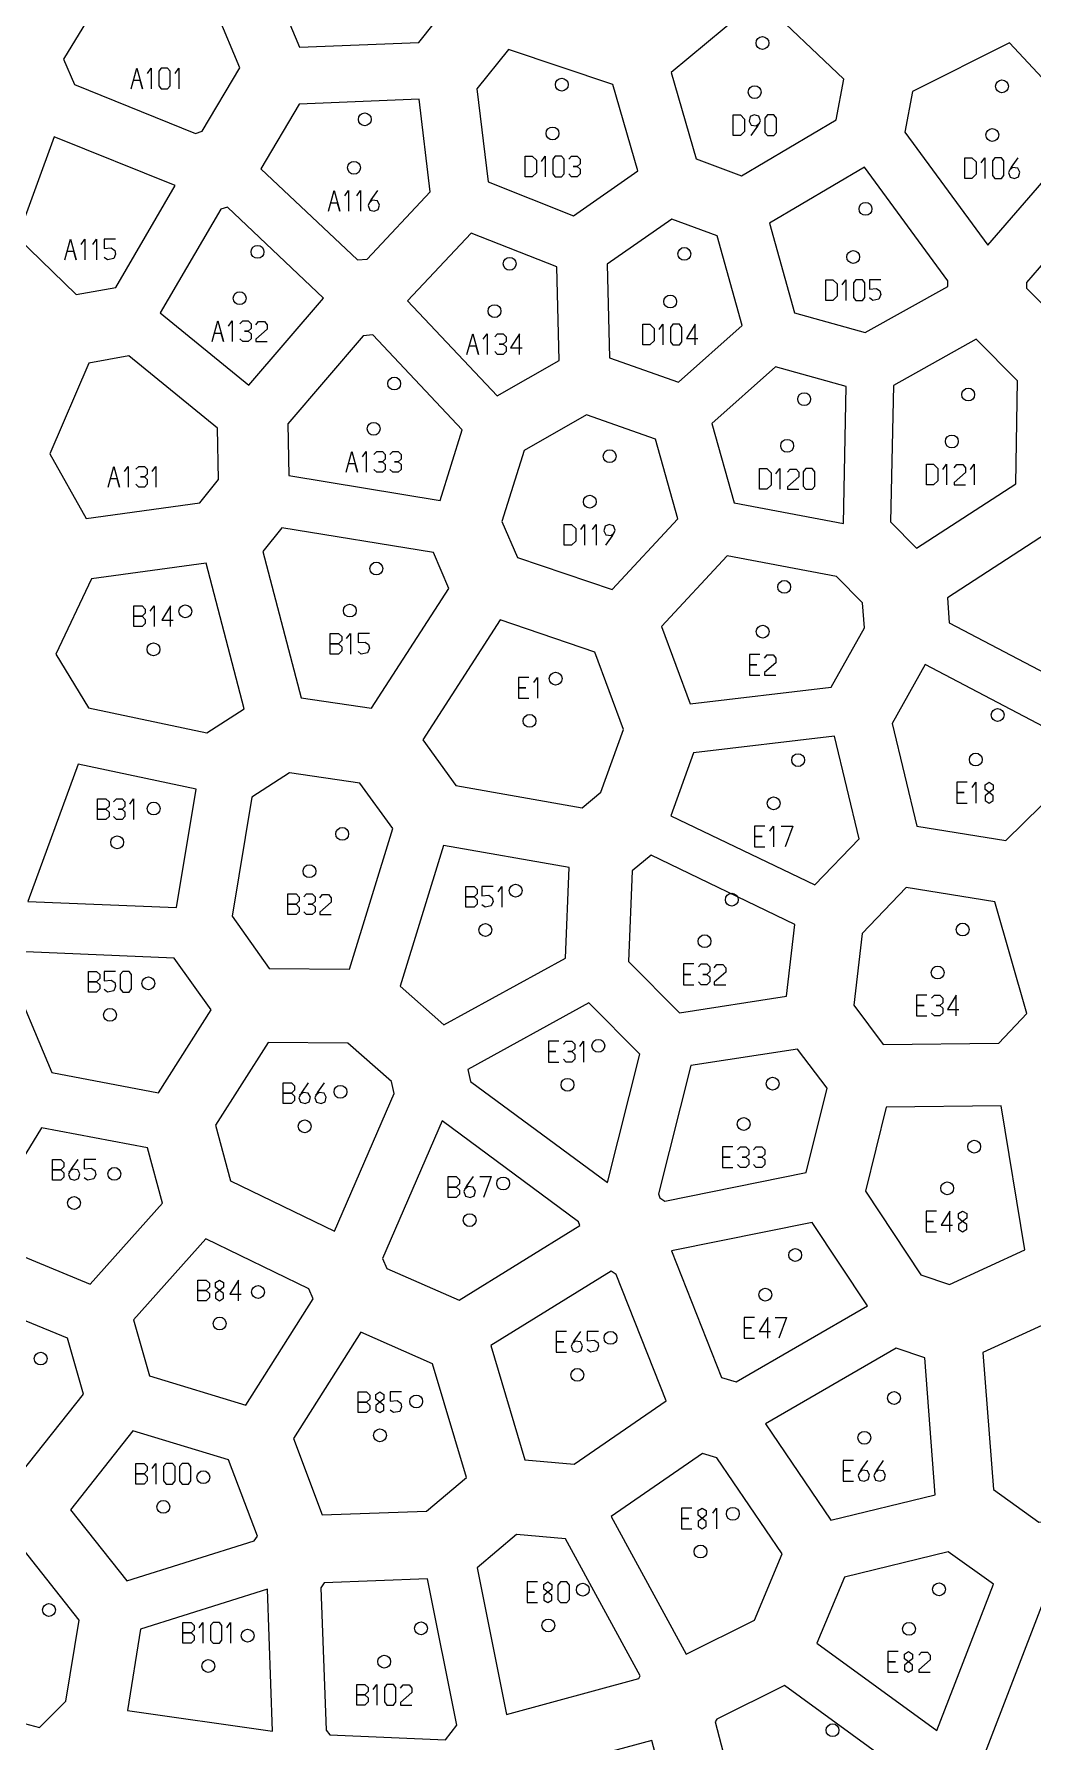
# Model space of a CAD drawing. Extents: x -13 to 2451, y -13 to 1232.
# Drawn here: x 707.8 to 949.1, y 506.7 to 919.2 of the extents above; entities that cross this region are included whole.
import ezdxf

# ---------------------------------------------------------------- set-up
doc = ezdxf.new("R2010")
doc.units = 0
doc.layers.add('OUTLINES', color=7, linetype='CONTINUOUS')
doc.layers.add('PINHOLES', color=7, linetype='CONTINUOUS')

msp = doc.modelspace()

# ---------------------------------------------------------------- linework, layer by layer
at = {"layer": 'OUTLINES'}
for points in [[(800.775, 917.214), (808.312, 926.666), (807.289, 938.275), (788.846, 952.736), (765.717, 947.72), (760.959, 942.206), (771.953, 916.058), (800.775, 917.214)], [(746.679, 936.889), (728.654, 935.764), (714.939, 913.136), (717.531, 907.083), (746.838, 895.248), (748.413, 895.748), (757.532, 911.076), (746.679, 936.889)], [(903.437, 908.349), (883.023, 927.744), (861.75, 909.928), (867.748, 889.069), (878.679, 885.013), (901.563, 898.531), (903.437, 908.349)], [(962.667, 896.522), (943.46, 917.116), (920.053, 905.337), (918.183, 895.539), (938.197, 868.222), (962.667, 896.522)], [(853.647, 886.184), (847.645, 907.054), (822.411, 915.54), (814.789, 905.979), (817.47, 883.515), (838.08, 875.325), (853.647, 886.184)], [(803.525, 881.15), (800.859, 903.485), (771.871, 902.323), (762.581, 886.708), (785.917, 864.659), (788.262, 864.88), (803.525, 881.15)], [(712.649, 894.433), (703.83, 870.075), (717.937, 856.301), (727.514, 858.012), (741.916, 882.613), (712.649, 894.433)], [(908.581, 847.145), (928.528, 858.277), (928.543, 859.641), (908.443, 887.075), (885.508, 873.528), (891.544, 851.909), (908.581, 847.145)], [(947.553, 857.883), (957.541, 847.907), (987.045, 849.159), (993.599, 863.056), (975.112, 887.239), (972.023, 887.522), (947.567, 859.24), (947.553, 857.883)], [(752.907, 876.909), (738.266, 851.9), (759.717, 834.38), (777.76, 855.446), (754.506, 877.417), (752.907, 876.909)], [(834.067, 862.964), (813.414, 871.171), (798.031, 854.774), (819.666, 831.823), (834.652, 840.374), (834.067, 862.964)], [(861.853, 874.538), (846.231, 863.641), (846.817, 841.018), (863.479, 835.138), (878.873, 848.808), (872.827, 870.466), (861.853, 874.538)], [(769.344, 812.572), (805.902, 806.579), (811.262, 823.662), (789.653, 846.584), (787.293, 846.361), (769.066, 825.081), (769.344, 812.572)], [(945.417, 835.456), (935.375, 845.485), (915.419, 834.347), (914.739, 801.365), (920.997, 795.024), (944.989, 810.55), (945.417, 835.456)], [(747.841, 806.014), (752.37, 811.656), (752.096, 824), (730.713, 841.465), (721.007, 839.732), (711.591, 817.824), (720.401, 802.226), (747.841, 806.014)], [(903.348, 801.025), (904.03, 834.074), (886.949, 838.85), (871.545, 825.171), (876.94, 805.995), (903.348, 801.025)], [(826.223, 818.644), (820.841, 801.487), (824.564, 792.796), (847.445, 785.02), (863.348, 802.136), (857.947, 821.331), (841.257, 827.221), (826.223, 818.644)], [(807.982, 785.29), (804.27, 793.953), (767.665, 799.954), (763.07, 794.23), (772.288, 758.859), (789.3, 756.387), (807.982, 785.29)], [(965.459, 757.805), (978.284, 775.798), (976.413, 786.427), (952.399, 798.551), (928.439, 783.046), (928.876, 777.009), (965.459, 757.805)], [(900.4, 761.484), (908.382, 775.797), (907.944, 781.858), (901.669, 788.215), (875.247, 793.188), (859.351, 776.079), (866.283, 757.409), (900.4, 761.484)], [(758.539, 756.256), (749.377, 791.409), (721.707, 787.59), (713.073, 769.456), (720.989, 756.453), (749.534, 750.404), (758.539, 756.256)], [(820.426, 777.703), (801.696, 748.727), (809.714, 737.707), (840.176, 732.324), (844.754, 736.077), (850.225, 751.262), (843.294, 769.931), (820.426, 777.703)], [(959.778, 741.288), (959.707, 747.696), (923.1, 766.912), (915.144, 752.646), (921.095, 727.907), (942.551, 724.396), (959.778, 741.288)], [(861.605, 730.402), (896.408, 713.687), (907.095, 724.852), (901.134, 749.635), (867.069, 745.566), (861.605, 730.402)], [(706.263, 709.706), (742.19, 708.187), (746.978, 736.823), (718.434, 742.872), (706.263, 709.706)], [(794.463, 727.31), (786.478, 738.284), (769.494, 740.752), (760.448, 734.872), (755.638, 706.103), (764.616, 693.473), (783.983, 693.342), (794.463, 727.31)], [(836.158, 695.991), (837.07, 717.875), (806.696, 723.243), (796.204, 689.233), (806.804, 679.858), (836.158, 695.991)], [(889.58, 686.768), (891.598, 704.146), (856.851, 720.833), (852.287, 717.092), (851.375, 695.21), (863.74, 682.773), (889.58, 686.768)], [(940.849, 675.469), (947.644, 682.642), (939.878, 709.571), (918.466, 713.075), (907.819, 701.953), (905.806, 684.613), (912.942, 675.146), (940.849, 675.469)], [(750.579, 683.466), (741.656, 696.018), (705.787, 697.535), (701.186, 694.262), (712.08, 668.352), (737.854, 663.485), (750.579, 683.466)], [(813.21, 666.21), (846.299, 641.781), (854.175, 672.788), (841.845, 685.191), (812.576, 669.104), (813.21, 666.21)], [(780.347, 630.027), (794.765, 663.282), (794.134, 666.166), (783.6, 675.482), (764.333, 675.613), (751.594, 655.609), (755.237, 642.224), (780.347, 630.027)], [(892.244, 674.006), (866.505, 670.026), (858.637, 639.055), (858.95, 638.111), (860.167, 637.288), (894.319, 644.196), (899.367, 664.556), (892.244, 674.006)], [(947.154, 625.5), (941.465, 660.332), (913.666, 660.01), (908.629, 639.694), (921.997, 619.504), (928.942, 617.165), (947.154, 625.5)], [(791.984, 623.415), (793.021, 621.049), (810.483, 613.346), (839.671, 631.381), (839.359, 632.322), (806.397, 656.657), (791.984, 623.415)], [(735.232, 650.129), (709.578, 654.974), (693.695, 629.17), (693.915, 628.569), (721.377, 617.251), (738.854, 636.821), (735.232, 650.129)], [(895.787, 632.158), (861.781, 625.28), (873.9, 594.711), (877.393, 593.667), (909.126, 612.012), (895.787, 632.158)], [(775.232, 613.717), (774.202, 616.068), (749.26, 628.183), (731.799, 608.631), (735.655, 595.054), (758.932, 587.982), (775.232, 613.717)], [(838.301, 573.719), (860.531, 589.05), (848.445, 619.537), (847.237, 620.355), (818.173, 602.396), (826.396, 574.802), (838.301, 573.719)], [(688.6, 615.399), (679.834, 593.473), (693.044, 571.578), (704.616, 571.611), (719.701, 590.666), (715.869, 604.16), (688.6, 615.399)], [(962.794, 607.052), (955.141, 608.991), (937.04, 600.706), (939.553, 567.612), (950.559, 559.745), (962.339, 560.25), (979.593, 585.507), (962.794, 607.052)], [(804.054, 598.025), (786.725, 605.669), (770.445, 579.967), (777.434, 561.483), (802.641, 562.425), (812.25, 570.523), (804.054, 598.025)], [(916.103, 601.786), (884.501, 583.517), (900.313, 560.204), (925.516, 566.371), (923.004, 599.461), (916.103, 601.786)], [(760.961, 555.21), (761.742, 556.39), (754.794, 574.766), (731.684, 581.788), (716.614, 562.752), (730.202, 545.531), (760.961, 555.21)], [(881.807, 536.079), (888.526, 552.071), (872.772, 575.299), (869.306, 576.335), (847.19, 561.082), (865.325, 527.882), (881.807, 536.079)], [(692.091, 514.631), (709.129, 510.127), (715.499, 516.48), (718.658, 536.085), (705.17, 553.18), (693.696, 553.148), (681.841, 539.772), (692.091, 514.631)], [(854.259, 522.595), (836.189, 555.677), (824.386, 556.751), (814.829, 548.697), (821.934, 513.287), (853.887, 521.931), (854.259, 522.595)], [(925.905, 509.379), (939.605, 544.779), (928.662, 552.601), (903.602, 546.468), (896.896, 530.508), (925.905, 509.379)], [(807.187, 507.13), (809.951, 510.695), (802.866, 546.009), (777.861, 545.074), (777.082, 543.896), (778.35, 509.5), (779.225, 508.397), (807.187, 507.13)], [(765.427, 509.221), (764.161, 543.526), (733.551, 533.894), (730.383, 514.238), (765.427, 509.221)], [(973.593, 500.239), (975.398, 526.118), (962.914, 539.909), (951.219, 539.408), (937.537, 504.057), (938.289, 501.311), (947.19, 495.421), (973.593, 500.239)], [(897.075, 481.227), (918.71, 496.515), (917.961, 499.252), (889.085, 520.284), (872.712, 512.141), (872.342, 511.48), (878.463, 488.099), (897.075, 481.227)], [(825.322, 498.433), (822.568, 494.882), (827.456, 472.199), (840.738, 462.732), (845.336, 463.036), (863.174, 483.719), (857.073, 507.023), (825.322, 498.433)]]:
    msp.add_lwpolyline(points, close=True, dxfattribs=at)
at = {"layer": 'PINHOLES'}
for centre in [(883.768, 917.054), (835.287, 907.018), (941.628, 906.619), (881.903, 905.2), (787.695, 898.63), (833.052, 895.228), (939.287, 894.849), (785.086, 886.917), (908.67, 877.005), (761.782, 866.619), (864.887, 866.129), (905.7, 865.379), (822.715, 863.729), (757.452, 855.428), (861.49, 854.62), (819.034, 852.308), (794.81, 834.797), (933.483, 832.14), (893.85, 831.03), (789.845, 823.872), (889.733, 819.758), (929.524, 820.811), (846.847, 817.256), (842.051, 806.256), (790.483, 790.11), (889.028, 785.676), (744.342, 779.79), (784.086, 779.957), (883.819, 774.866), (736.651, 770.579), (833.806, 763.52), (940.572, 754.748), (827.505, 753.307), (892.38, 743.838), (935.299, 743.969), (886.471, 733.394), (736.677, 732.138), (782.244, 726.011), (727.881, 723.975), (774.321, 716.998), (824.146, 712.302), (876.357, 710.118), (816.821, 702.797), (869.785, 700.078), (932.122, 702.896), (926.098, 692.517), (735.42, 689.896), (726.134, 682.295), (844.121, 674.808), (781.819, 663.701), (836.669, 665.402), (886.224, 665.665), (773.178, 655.374), (879.233, 655.912), (934.928, 650.464), (727.192, 643.875), (821.135, 641.554), (928.407, 640.391), (717.457, 636.858), (813.033, 632.702), (891.687, 624.261), (761.908, 615.324), (884.46, 614.682), (752.619, 607.727), (847.063, 604.254), (709.412, 599.253), (839.058, 595.315), (800.123, 588.889), (915.563, 589.713), (791.355, 580.696), (908.365, 580.111), (748.683, 570.587), (739.047, 563.435), (876.612, 561.752), (868.805, 552.638), (840.364, 543.415), (926.433, 543.52), (711.398, 538.526), (832.022, 534.789), (759.398, 532.307), (801.292, 534.097), (919.174, 533.964), (749.889, 524.987), (792.394, 526.045), (900.707, 509.471)]:
    msp.add_circle(centre, 1.55, dxfattribs=at)
at = {"layer": 'TEXT'}
for points in [[(731.221, 905.986), (732.596, 910.986), (733.971, 905.986), (733.421, 907.986), (731.771, 907.986)], [(735.171, 909.736), (736.071, 910.986), (736.071, 905.986)], [(741.871, 909.736), (742.771, 910.986), (742.771, 905.986)], [(881.028, 894.7), (882.628, 896.95), (883.278, 898.3), (882.878, 899.4), (881.778, 899.7), (880.828, 899.3), (880.528, 898.2), (881.028, 897.2), (882.278, 897.05), (883.128, 897.8)], [(830.352, 888.478), (831.252, 889.728), (831.252, 884.728)], [(836.952, 889.028), (837.652, 889.728), (839.002, 889.728), (839.702, 889.028), (839.702, 887.878), (839.002, 887.228), (838.052, 887.228), (839.002, 887.228), (839.702, 886.578), (839.702, 885.428), (839.002, 884.728), (837.652, 884.728), (836.952, 885.428)], [(936.587, 888.099), (937.487, 889.349), (937.487, 884.349)], [(945.437, 889.349), (943.837, 887.099), (943.187, 885.749), (943.587, 884.649), (944.687, 884.349), (945.637, 884.749), (945.937, 885.849), (945.437, 886.849), (944.187, 886.999), (943.337, 886.249)], [(778.936, 876.417), (780.311, 881.417), (781.686, 876.417), (781.136, 878.417), (779.486, 878.417)], [(782.886, 880.167), (783.786, 881.417), (783.786, 876.417)], [(785.736, 880.167), (786.636, 881.417), (786.636, 876.417)], [(790.736, 881.417), (789.136, 879.167), (788.486, 877.817), (788.886, 876.717), (789.986, 876.417), (790.936, 876.817), (791.236, 877.917), (790.736, 878.917), (789.486, 879.067), (788.636, 878.317)], [(715.208, 864.678), (716.583, 869.678), (717.958, 864.678), (717.408, 866.678), (715.758, 866.678)], [(719.158, 868.428), (720.058, 869.678), (720.058, 864.678)], [(722.008, 868.428), (722.908, 869.678), (722.908, 864.678)], [(727.508, 869.678), (724.758, 869.678), (724.758, 867.428), (726.458, 867.578), (727.308, 866.978), (727.508, 866.078), (727.058, 864.978), (725.558, 864.678), (724.758, 865.278)], [(903, 858.629), (903.9, 859.879), (903.9, 854.879)], [(912.35, 859.879), (909.6, 859.879), (909.6, 857.629), (911.3, 857.779), (912.15, 857.179), (912.35, 856.279), (911.9, 855.179), (910.4, 854.879), (909.6, 855.479)], [(750.802, 844.928), (752.177, 849.928), (753.552, 844.928), (753.002, 846.928), (751.352, 846.928)], [(754.752, 848.678), (755.652, 849.928), (755.652, 844.928)], [(757.502, 849.228), (758.202, 849.928), (759.552, 849.928), (760.252, 849.228), (760.252, 848.078), (759.552, 847.428), (758.602, 847.428), (759.552, 847.428), (760.252, 846.778), (760.252, 845.628), (759.552, 844.928), (758.202, 844.928), (757.502, 845.628)], [(761.352, 849.028), (762.002, 849.828), (763.452, 849.828), (764.102, 849.028), (764.102, 847.928), (761.352, 845.528), (761.352, 844.928), (764.102, 844.928)], [(812.384, 841.808), (813.759, 846.808), (815.134, 841.808), (814.584, 843.808), (812.934, 843.808)], [(816.334, 845.558), (817.234, 846.808), (817.234, 841.808)], [(819.084, 846.108), (819.784, 846.808), (821.134, 846.808), (821.834, 846.108), (821.834, 844.958), (821.134, 844.308), (820.184, 844.308), (821.134, 844.308), (821.834, 843.658), (821.834, 842.508), (821.134, 841.808), (819.784, 841.808), (819.084, 842.508)], [(825.034, 841.808), (825.034, 846.808), (822.934, 843.408), (825.684, 843.408)], [(858.79, 847.87), (859.69, 849.12), (859.69, 844.12)], [(867.49, 844.12), (867.49, 849.12), (865.39, 845.72), (868.14, 845.72)], [(783.195, 813.372), (784.57, 818.372), (785.945, 813.372), (785.395, 815.372), (783.745, 815.372)], [(787.145, 817.122), (788.045, 818.372), (788.045, 813.372)], [(789.895, 817.672), (790.595, 818.372), (791.945, 818.372), (792.645, 817.672), (792.645, 816.522), (791.945, 815.872), (790.995, 815.872), (791.945, 815.872), (792.645, 815.222), (792.645, 814.072), (791.945, 813.372), (790.595, 813.372), (789.895, 814.072)], [(793.745, 817.672), (794.445, 818.372), (795.795, 818.372), (796.495, 817.672), (796.495, 816.522), (795.795, 815.872), (794.845, 815.872), (795.795, 815.872), (796.495, 815.222), (796.495, 814.072), (795.795, 813.372), (794.445, 813.372), (793.745, 814.072)], [(725.691, 809.79), (727.066, 814.79), (728.441, 809.79), (727.891, 811.79), (726.241, 811.79)], [(729.641, 813.54), (730.541, 814.79), (730.541, 809.79)], [(732.391, 814.09), (733.091, 814.79), (734.441, 814.79), (735.141, 814.09), (735.141, 812.94), (734.441, 812.29), (733.491, 812.29), (734.441, 812.29), (735.141, 811.64), (735.141, 810.49), (734.441, 809.79), (733.091, 809.79), (732.391, 810.49)], [(736.341, 813.54), (737.241, 814.79), (737.241, 809.79)], [(887.033, 813.008), (887.933, 814.258), (887.933, 809.258)], [(889.783, 813.358), (890.433, 814.158), (891.883, 814.158), (892.533, 813.358), (892.533, 812.258), (889.783, 809.858), (889.783, 809.258), (892.533, 809.258)], [(927.324, 814.061), (928.224, 815.311), (928.224, 810.311)], [(930.074, 814.411), (930.724, 815.211), (932.174, 815.211), (932.824, 814.411), (932.824, 813.311), (930.074, 810.911), (930.074, 810.311), (932.824, 810.311)], [(934.024, 814.061), (934.924, 815.311), (934.924, 810.311)], [(839.851, 799.506), (840.751, 800.756), (840.751, 795.756)], [(842.701, 799.506), (843.601, 800.756), (843.601, 795.756)], [(845.951, 795.756), (847.551, 798.006), (848.201, 799.356), (847.801, 800.456), (846.701, 800.756), (845.751, 800.356), (845.451, 799.256), (845.951, 798.256), (847.201, 798.106), (848.051, 798.856)], [(731.926, 776.079), (731.926, 781.079), (733.926, 781.079), (734.676, 780.329), (734.676, 779.329), (733.926, 778.579), (731.926, 778.579), (733.926, 778.579), (734.676, 777.829), (734.676, 776.829), (733.926, 776.079), (731.926, 776.079)], [(735.876, 779.829), (736.776, 781.079), (736.776, 776.079)], [(740.726, 776.079), (740.726, 781.079), (738.626, 777.679), (741.376, 777.679)], [(779.361, 769.457), (779.361, 774.457), (781.361, 774.457), (782.111, 773.707), (782.111, 772.707), (781.361, 771.957), (779.361, 771.957), (781.361, 771.957), (782.111, 771.207), (782.111, 770.207), (781.361, 769.457), (779.361, 769.457)], [(783.311, 773.207), (784.211, 774.457), (784.211, 769.457)], [(788.811, 774.457), (786.061, 774.457), (786.061, 772.207), (787.761, 772.357), (788.611, 771.757), (788.811, 770.857), (788.361, 769.757), (786.861, 769.457), (786.061, 770.057)], [(883.144, 769.366), (880.644, 769.366), (880.644, 766.866), (882.444, 766.866), (880.644, 766.866), (880.644, 764.366), (883.144, 764.366)], [(884.244, 768.466), (884.894, 769.266), (886.344, 769.266), (886.994, 768.466), (886.994, 767.366), (884.244, 764.966), (884.244, 764.366), (886.994, 764.366)], [(827.33, 763.807), (824.83, 763.807), (824.83, 761.307), (826.63, 761.307), (824.83, 761.307), (824.83, 758.807), (827.33, 758.807)], [(828.53, 762.557), (829.43, 763.807), (829.43, 758.807)], [(933.199, 738.469), (930.699, 738.469), (930.699, 735.969), (932.499, 735.969), (930.699, 735.969), (930.699, 733.469), (933.199, 733.469)], [(934.399, 737.219), (935.299, 738.469), (935.299, 733.469)], [(723.156, 729.475), (723.156, 734.475), (725.156, 734.475), (725.906, 733.725), (725.906, 732.725), (725.156, 731.975), (723.156, 731.975), (725.156, 731.975), (725.906, 731.225), (725.906, 730.225), (725.156, 729.475), (723.156, 729.475)], [(727.006, 733.775), (727.706, 734.475), (729.056, 734.475), (729.756, 733.775), (729.756, 732.625), (729.056, 731.975), (728.106, 731.975), (729.056, 731.975), (729.756, 731.325), (729.756, 730.175), (729.056, 729.475), (727.706, 729.475), (727.006, 730.175)], [(730.956, 733.225), (731.856, 734.475), (731.856, 729.475)], [(884.371, 727.894), (881.871, 727.894), (881.871, 725.394), (883.671, 725.394), (881.871, 725.394), (881.871, 722.894), (884.371, 722.894)], [(885.571, 726.644), (886.471, 727.894), (886.471, 722.894)], [(888.321, 727.894), (891.071, 727.894), (889.221, 722.894)], [(769.096, 706.498), (769.096, 711.498), (771.096, 711.498), (771.846, 710.748), (771.846, 709.748), (771.096, 708.998), (769.096, 708.998), (771.096, 708.998), (771.846, 708.248), (771.846, 707.248), (771.096, 706.498), (769.096, 706.498)], [(772.946, 710.798), (773.646, 711.498), (774.996, 711.498), (775.696, 710.798), (775.696, 709.648), (774.996, 708.998), (774.046, 708.998), (774.996, 708.998), (775.696, 708.348), (775.696, 707.198), (774.996, 706.498), (773.646, 706.498), (772.946, 707.198)], [(776.796, 710.598), (777.446, 711.398), (778.896, 711.398), (779.546, 710.598), (779.546, 709.498), (776.796, 707.098), (776.796, 706.498), (779.546, 706.498)], [(812.096, 708.297), (812.096, 713.297), (814.096, 713.297), (814.846, 712.547), (814.846, 711.547), (814.096, 710.797), (812.096, 710.797), (814.096, 710.797), (814.846, 710.047), (814.846, 709.047), (814.096, 708.297), (812.096, 708.297)], [(818.696, 713.297), (815.946, 713.297), (815.946, 711.047), (817.646, 711.197), (818.496, 710.597), (818.696, 709.697), (818.246, 708.597), (816.746, 708.297), (815.946, 708.897)], [(819.896, 712.047), (820.796, 713.297), (820.796, 708.297)], [(867.185, 694.578), (864.685, 694.578), (864.685, 692.078), (866.485, 692.078), (864.685, 692.078), (864.685, 689.578), (867.185, 689.578)], [(868.285, 693.878), (868.985, 694.578), (870.335, 694.578), (871.035, 693.878), (871.035, 692.728), (870.335, 692.078), (869.385, 692.078), (870.335, 692.078), (871.035, 691.428), (871.035, 690.278), (870.335, 689.578), (868.985, 689.578), (868.285, 690.278)], [(872.135, 693.678), (872.785, 694.478), (874.235, 694.478), (874.885, 693.678), (874.885, 692.578), (872.135, 690.178), (872.135, 689.578), (874.885, 689.578)], [(720.909, 687.795), (720.909, 692.795), (722.909, 692.795), (723.659, 692.045), (723.659, 691.045), (722.909, 690.295), (720.909, 690.295), (722.909, 690.295), (723.659, 689.545), (723.659, 688.545), (722.909, 687.795), (720.909, 687.795)], [(727.509, 692.795), (724.759, 692.795), (724.759, 690.545), (726.459, 690.695), (727.309, 690.095), (727.509, 689.195), (727.059, 688.095), (725.559, 687.795), (724.759, 688.395)], [(923.498, 687.017), (920.998, 687.017), (920.998, 684.517), (922.798, 684.517), (920.998, 684.517), (920.998, 682.017), (923.498, 682.017)], [(924.598, 686.317), (925.298, 687.017), (926.648, 687.017), (927.348, 686.317), (927.348, 685.167), (926.648, 684.517), (925.698, 684.517), (926.648, 684.517), (927.348, 683.867), (927.348, 682.717), (926.648, 682.017), (925.298, 682.017), (924.598, 682.717)], [(930.548, 682.017), (930.548, 687.017), (928.448, 683.617), (931.198, 683.617)], [(834.569, 675.902), (832.069, 675.902), (832.069, 673.402), (833.869, 673.402), (832.069, 673.402), (832.069, 670.902), (834.569, 670.902)], [(835.669, 675.202), (836.369, 675.902), (837.719, 675.902), (838.419, 675.202), (838.419, 674.052), (837.719, 673.402), (836.769, 673.402), (837.719, 673.402), (838.419, 672.752), (838.419, 671.602), (837.719, 670.902), (836.369, 670.902), (835.669, 671.602)], [(839.619, 674.652), (840.519, 675.902), (840.519, 670.902)], [(767.953, 660.874), (767.953, 665.874), (769.953, 665.874), (770.703, 665.124), (770.703, 664.124), (769.953, 663.374), (767.953, 663.374), (769.953, 663.374), (770.703, 662.624), (770.703, 661.624), (769.953, 660.874), (767.953, 660.874)], [(774.053, 665.874), (772.453, 663.624), (771.803, 662.274), (772.203, 661.174), (773.303, 660.874), (774.253, 661.274), (774.553, 662.374), (774.053, 663.374), (772.803, 663.524), (771.953, 662.774)], [(777.903, 665.874), (776.303, 663.624), (775.653, 662.274), (776.053, 661.174), (777.153, 660.874), (778.103, 661.274), (778.403, 662.374), (777.903, 663.374), (776.653, 663.524), (775.803, 662.774)], [(876.633, 650.412), (874.133, 650.412), (874.133, 647.912), (875.933, 647.912), (874.133, 647.912), (874.133, 645.412), (876.633, 645.412)], [(877.733, 649.712), (878.433, 650.412), (879.783, 650.412), (880.483, 649.712), (880.483, 648.562), (879.783, 647.912), (878.833, 647.912), (879.783, 647.912), (880.483, 647.262), (880.483, 646.112), (879.783, 645.412), (878.433, 645.412), (877.733, 646.112)], [(881.583, 649.712), (882.283, 650.412), (883.633, 650.412), (884.333, 649.712), (884.333, 648.562), (883.633, 647.912), (882.683, 647.912), (883.633, 647.912), (884.333, 647.262), (884.333, 646.112), (883.633, 645.412), (882.283, 645.412), (881.583, 646.112)], [(712.232, 642.358), (712.232, 647.358), (714.232, 647.358), (714.982, 646.608), (714.982, 645.608), (714.232, 644.858), (712.232, 644.858), (714.232, 644.858), (714.982, 644.108), (714.982, 643.108), (714.232, 642.358), (712.232, 642.358)], [(718.332, 647.358), (716.732, 645.108), (716.082, 643.758), (716.482, 642.658), (717.582, 642.358), (718.532, 642.758), (718.832, 643.858), (718.332, 644.858), (717.082, 645.008), (716.232, 644.258)], [(722.682, 647.358), (719.932, 647.358), (719.932, 645.108), (721.632, 645.258), (722.482, 644.658), (722.682, 643.758), (722.232, 642.658), (720.732, 642.358), (719.932, 642.958)], [(807.808, 638.202), (807.808, 643.202), (809.808, 643.202), (810.558, 642.452), (810.558, 641.452), (809.808, 640.702), (807.808, 640.702), (809.808, 640.702), (810.558, 639.952), (810.558, 638.952), (809.808, 638.202), (807.808, 638.202)], [(813.908, 643.202), (812.308, 640.952), (811.658, 639.602), (812.058, 638.502), (813.158, 638.202), (814.108, 638.602), (814.408, 639.702), (813.908, 640.702), (812.658, 640.852), (811.808, 640.102)], [(815.508, 643.202), (818.258, 643.202), (816.408, 638.202)], [(925.807, 634.891), (923.307, 634.891), (923.307, 632.391), (925.107, 632.391), (923.307, 632.391), (923.307, 629.891), (925.807, 629.891)], [(929.007, 629.891), (929.007, 634.891), (926.907, 631.491), (929.657, 631.491)], [(747.394, 613.227), (747.394, 618.227), (749.394, 618.227), (750.144, 617.477), (750.144, 616.477), (749.394, 615.727), (747.394, 615.727), (749.394, 615.727), (750.144, 614.977), (750.144, 613.977), (749.394, 613.227), (747.394, 613.227)], [(757.194, 613.227), (757.194, 618.227), (755.094, 614.827), (757.844, 614.827)], [(881.86, 609.182), (879.36, 609.182), (879.36, 606.682), (881.16, 606.682), (879.36, 606.682), (879.36, 604.182), (881.86, 604.182)], [(885.06, 604.182), (885.06, 609.182), (882.96, 605.782), (885.71, 605.782)], [(886.81, 609.182), (889.56, 609.182), (887.71, 604.182)], [(836.458, 605.815), (833.958, 605.815), (833.958, 603.315), (835.758, 603.315), (833.958, 603.315), (833.958, 600.815), (836.458, 600.815)], [(839.808, 605.815), (838.208, 603.565), (837.558, 602.215), (837.958, 601.115), (839.058, 600.815), (840.008, 601.215), (840.308, 602.315), (839.808, 603.315), (838.558, 603.465), (837.708, 602.715)], [(844.158, 605.815), (841.408, 605.815), (841.408, 603.565), (843.108, 603.715), (843.958, 603.115), (844.158, 602.215), (843.708, 601.115), (842.208, 600.815), (841.408, 601.415)], [(786.13, 586.196), (786.13, 591.196), (788.13, 591.196), (788.88, 590.446), (788.88, 589.446), (788.13, 588.696), (786.13, 588.696), (788.13, 588.696), (788.88, 587.946), (788.88, 586.946), (788.13, 586.196), (786.13, 586.196)], [(796.58, 591.196), (793.83, 591.196), (793.83, 588.946), (795.53, 589.096), (796.38, 588.496), (796.58, 587.596), (796.13, 586.496), (794.63, 586.196), (793.83, 586.796)], [(732.397, 568.935), (732.397, 573.935), (734.397, 573.935), (735.147, 573.185), (735.147, 572.185), (734.397, 571.435), (732.397, 571.435), (734.397, 571.435), (735.147, 570.685), (735.147, 569.685), (734.397, 568.935), (732.397, 568.935)], [(736.347, 572.685), (737.247, 573.935), (737.247, 568.935)], [(905.765, 574.611), (903.265, 574.611), (903.265, 572.111), (905.065, 572.111), (903.265, 572.111), (903.265, 569.611), (905.765, 569.611)], [(909.115, 574.611), (907.515, 572.361), (906.865, 571.011), (907.265, 569.911), (908.365, 569.611), (909.315, 570.011), (909.615, 571.111), (909.115, 572.111), (907.865, 572.261), (907.015, 571.511)], [(912.965, 574.611), (911.365, 572.361), (910.715, 571.011), (911.115, 569.911), (912.215, 569.611), (913.165, 570.011), (913.465, 571.111), (912.965, 572.111), (911.715, 572.261), (910.865, 571.511)], [(866.705, 563.138), (864.205, 563.138), (864.205, 560.638), (866.005, 560.638), (864.205, 560.638), (864.205, 558.138), (866.705, 558.138)], [(871.755, 561.888), (872.655, 563.138), (872.655, 558.138)], [(829.422, 545.289), (826.922, 545.289), (826.922, 542.789), (828.722, 542.789), (826.922, 542.789), (826.922, 540.289), (829.422, 540.289)], [(743.739, 530.487), (743.739, 535.487), (745.739, 535.487), (746.489, 534.737), (746.489, 533.737), (745.739, 532.987), (743.739, 532.987), (745.739, 532.987), (746.489, 532.237), (746.489, 531.237), (745.739, 530.487), (743.739, 530.487)], [(747.689, 534.237), (748.589, 535.487), (748.589, 530.487)], [(754.389, 534.237), (755.289, 535.487), (755.289, 530.487)], [(916.574, 528.464), (914.074, 528.464), (914.074, 525.964), (915.874, 525.964), (914.074, 525.964), (914.074, 523.464), (916.574, 523.464)], [(921.524, 527.564), (922.174, 528.364), (923.624, 528.364), (924.274, 527.564), (924.274, 526.464), (921.524, 524.064), (921.524, 523.464), (924.274, 523.464)], [(785.744, 515.545), (785.744, 520.545), (787.744, 520.545), (788.494, 519.795), (788.494, 518.795), (787.744, 518.045), (785.744, 518.045), (787.744, 518.045), (788.494, 517.295), (788.494, 516.295), (787.744, 515.545), (785.744, 515.545)], [(789.694, 519.295), (790.594, 520.545), (790.594, 515.545)], [(796.294, 519.645), (796.944, 520.445), (798.394, 520.445), (799.044, 519.645), (799.044, 518.545), (796.294, 516.145), (796.294, 515.545), (799.044, 515.545)]]:
    msp.add_lwpolyline(points, dxfattribs=at)
for points in [[(738.521, 905.986), (740.071, 905.986), (740.671, 906.736), (740.671, 910.236), (740.071, 910.986), (738.521, 910.986), (737.921, 910.236), (737.921, 906.736)], [(876.678, 894.7), (876.678, 899.7), (878.428, 899.7), (879.428, 898.7), (879.428, 895.7), (878.428, 894.7)], [(884.978, 894.7), (886.528, 894.7), (887.128, 895.45), (887.128, 898.95), (886.528, 899.7), (884.978, 899.7), (884.378, 898.95), (884.378, 895.45)], [(826.402, 884.728), (826.402, 889.728), (828.152, 889.728), (829.152, 888.728), (829.152, 885.728), (828.152, 884.728)], [(833.702, 884.728), (835.252, 884.728), (835.852, 885.478), (835.852, 888.978), (835.252, 889.728), (833.702, 889.728), (833.102, 888.978), (833.102, 885.478)], [(932.637, 884.349), (932.637, 889.349), (934.387, 889.349), (935.387, 888.349), (935.387, 885.349), (934.387, 884.349)], [(939.937, 884.349), (941.487, 884.349), (942.087, 885.099), (942.087, 888.599), (941.487, 889.349), (939.937, 889.349), (939.337, 888.599), (939.337, 885.099)], [(899.05, 854.879), (899.05, 859.879), (900.8, 859.879), (901.8, 858.879), (901.8, 855.879), (900.8, 854.879)], [(906.35, 854.879), (907.9, 854.879), (908.5, 855.629), (908.5, 859.129), (907.9, 859.879), (906.35, 859.879), (905.75, 859.129), (905.75, 855.629)], [(854.84, 844.12), (854.84, 849.12), (856.59, 849.12), (857.59, 848.12), (857.59, 845.12), (856.59, 844.12)], [(862.14, 844.12), (863.69, 844.12), (864.29, 844.87), (864.29, 848.37), (863.69, 849.12), (862.14, 849.12), (861.54, 848.37), (861.54, 844.87)], [(883.083, 809.258), (883.083, 814.258), (884.833, 814.258), (885.833, 813.258), (885.833, 810.258), (884.833, 809.258)], [(894.233, 809.258), (895.783, 809.258), (896.383, 810.008), (896.383, 813.508), (895.783, 814.258), (894.233, 814.258), (893.633, 813.508), (893.633, 810.008)], [(923.374, 810.311), (923.374, 815.311), (925.124, 815.311), (926.124, 814.311), (926.124, 811.311), (925.124, 810.311)], [(835.901, 795.756), (835.901, 800.756), (837.651, 800.756), (838.651, 799.756), (838.651, 796.756), (837.651, 795.756)], [(938.524, 735.969), (937.549, 736.719), (937.549, 737.869), (938.524, 738.469), (939.499, 737.869), (939.499, 736.719), (938.524, 735.969), (937.549, 735.219), (937.549, 734.069), (938.524, 733.469), (939.499, 734.069), (939.499, 735.219)], [(729.209, 687.795), (730.759, 687.795), (731.359, 688.545), (731.359, 692.045), (730.759, 692.795), (729.209, 692.795), (728.609, 692.045), (728.609, 688.545)], [(932.132, 632.391), (931.157, 633.141), (931.157, 634.291), (932.132, 634.891), (933.107, 634.291), (933.107, 633.141), (932.132, 632.391), (931.157, 631.641), (931.157, 630.491), (932.132, 629.891), (933.107, 630.491), (933.107, 631.641)], [(752.619, 615.727), (751.644, 616.477), (751.644, 617.627), (752.619, 618.227), (753.594, 617.627), (753.594, 616.477), (752.619, 615.727), (751.644, 614.977), (751.644, 613.827), (752.619, 613.227), (753.594, 613.827), (753.594, 614.977)], [(791.355, 588.696), (790.38, 589.446), (790.38, 590.596), (791.355, 591.196), (792.33, 590.596), (792.33, 589.446), (791.355, 588.696), (790.38, 587.946), (790.38, 586.796), (791.355, 586.196), (792.33, 586.796), (792.33, 587.946)], [(739.697, 568.935), (741.247, 568.935), (741.847, 569.685), (741.847, 573.185), (741.247, 573.935), (739.697, 573.935), (739.097, 573.185), (739.097, 569.685)], [(743.547, 568.935), (745.097, 568.935), (745.697, 569.685), (745.697, 573.185), (745.097, 573.935), (743.547, 573.935), (742.947, 573.185), (742.947, 569.685)], [(869.18, 560.638), (868.205, 561.388), (868.205, 562.538), (869.18, 563.138), (870.155, 562.538), (870.155, 561.388), (869.18, 560.638), (868.205, 559.888), (868.205, 558.738), (869.18, 558.138), (870.155, 558.738), (870.155, 559.888)], [(831.897, 542.789), (830.922, 543.539), (830.922, 544.689), (831.897, 545.289), (832.872, 544.689), (832.872, 543.539), (831.897, 542.789), (830.922, 542.039), (830.922, 540.889), (831.897, 540.289), (832.872, 540.889), (832.872, 542.039)], [(834.972, 540.289), (836.522, 540.289), (837.122, 541.039), (837.122, 544.539), (836.522, 545.289), (834.972, 545.289), (834.372, 544.539), (834.372, 541.039)], [(751.039, 530.487), (752.589, 530.487), (753.189, 531.237), (753.189, 534.737), (752.589, 535.487), (751.039, 535.487), (750.439, 534.737), (750.439, 531.237)], [(919.049, 525.964), (918.074, 526.714), (918.074, 527.864), (919.049, 528.464), (920.024, 527.864), (920.024, 526.714), (919.049, 525.964), (918.074, 525.214), (918.074, 524.064), (919.049, 523.464), (920.024, 524.064), (920.024, 525.214)], [(793.044, 515.545), (794.594, 515.545), (795.194, 516.295), (795.194, 519.795), (794.594, 520.545), (793.044, 520.545), (792.444, 519.795), (792.444, 516.295)]]:
    msp.add_lwpolyline(points, close=True, dxfattribs=at)

doc.saveas('drawing.dxf')
